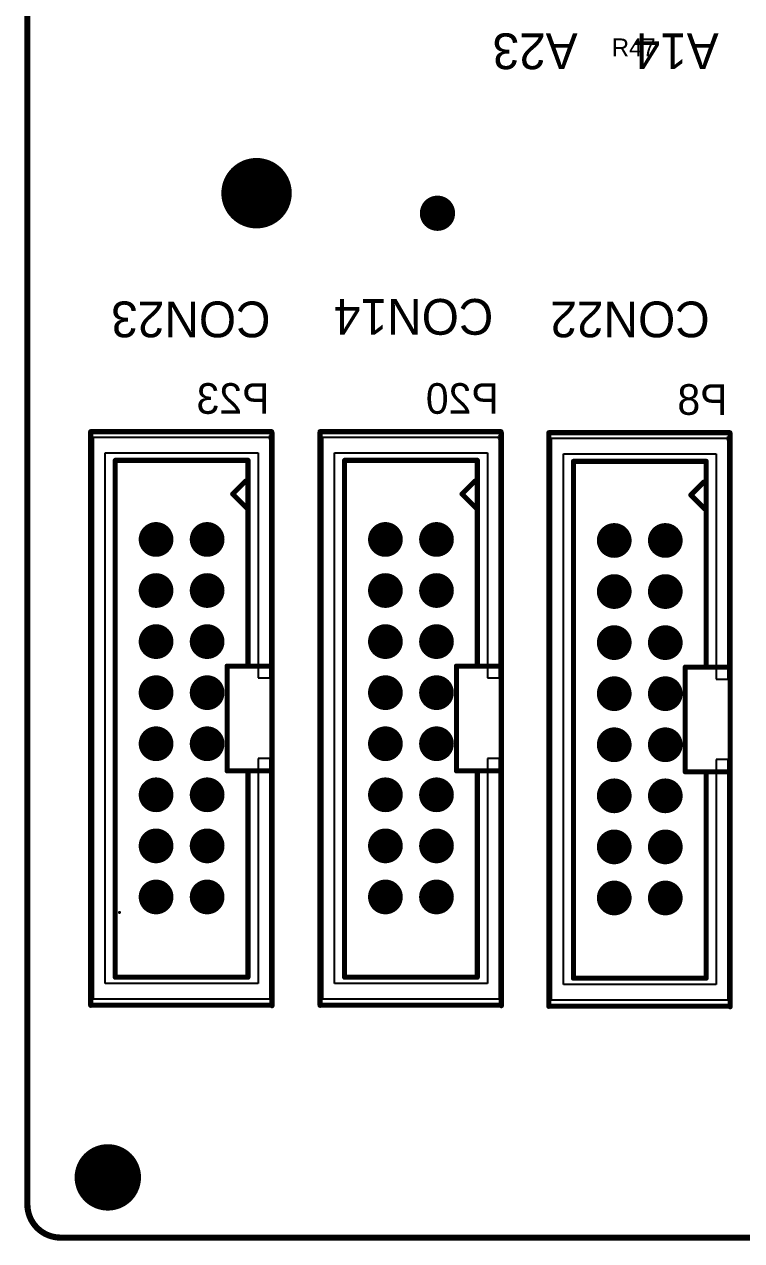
# Model space of a CAD drawing. Extents: x 11.69 to 17.18, y 4.05 to 12.26.
# Drawn here: x 11.685 to 13.09, y 4.055 to 6.437 of the extents above; entities that cross this region are included whole.
import ezdxf

# ---------------------------------------------------------------- set-up
doc = ezdxf.new("R2010")
doc.units = 0
doc.layers.get('0').update_dxf_attribs({"linetype": 'CONTINUOUS'})
for name, color, linetype in [('BOTTOMLAYER', 5, 'CONTINUOUS'), ('BOTTOMOVERLAY', 54, 'CONTINUOUS'), ('BOTTOMSOLDER', 6, 'CONTINUOUS'), ('MECHANICAL1', 6, 'CONTINUOUS'), ('MECHANICAL10', 56, 'CONTINUOUS'), ('MECHANICAL15', 56, 'CONTINUOUS'), ('MECHANICAL2', 216, 'CONTINUOUS'), ('MECHANICAL4', 56, 'CONTINUOUS'), ('MECHANICAL6', 56, 'CONTINUOUS'), ('MECHANICAL8', 56, 'CONTINUOUS'), ('MECHANICAL9', 56, 'CONTINUOUS'), ('MULTILAYER', 9, 'CONTINUOUS'), ('TOPLAYER', 1, 'CONTINUOUS'), ('TOPSOLDER', 216, 'CONTINUOUS')]:
    doc.layers.add(name, color=color, linetype=linetype)

# ---------------------------------------------------------------- blocks, each defined once
blk = doc.blocks.new('IDC_TH_16P_P2_54_C3406_B_8')
at = {"layer": 'BOTTOMLAYER', "const_width": 0.03}
for points in [[(-0.365, 0.05, 1), (-0.335, 0.05, 1)], [(-0.265, 0.05, 1), (-0.235, 0.05, 1)], [(-0.165, 0.05, 1), (-0.135, 0.05, 1)], [(-0.065, 0.05, 1), (-0.035, 0.05, 1)], [(0.035, 0.05, 1), (0.065, 0.05, 1)], [(0.135, 0.05, 1), (0.165, 0.05, 1)], [(0.235, 0.05, 1), (0.265, 0.05, 1)], [(0.335, 0.05, 1), (0.365, 0.05, 1)], [(-0.365, -0.05, 1), (-0.335, -0.05, 1)], [(-0.265, -0.05, 1), (-0.235, -0.05, 1)], [(-0.165, -0.05, 1), (-0.135, -0.05, 1)], [(-0.065, -0.05, 1), (-0.035, -0.05, 1)], [(0.035, -0.05, 1), (0.065, -0.05, 1)], [(0.135, -0.05, 1), (0.165, -0.05, 1)], [(0.235, -0.05, 1), (0.265, -0.05, 1)], [(0.335, -0.05, 1), (0.365, -0.05, 1)]]:
    blk.add_lwpolyline(points, format="xyb", close=True, dxfattribs=at)
at = {"layer": 'BOTTOMOVERLAY', "const_width": 0.01}
for points in [[(-0.561, -0.178), (-0.561, 0.17633)], [(0.56299, 0.177), (-0.5589, 0.177)], [(-0.102, 0.091), (-0.102, 0.176)], [(0.103, 0.176), (0.104, 0.177)], [(0.103, 0.089), (0.103, 0.176)], [(0.562, -0.178), (0.562, 0.17633)], [(-0.103, 0.13), (-0.505, 0.13)], [(-0.505, -0.12966), (-0.505, 0.129)], [(-0.439, 0.1), (-0.464, 0.125)], [(-0.439, 0.1), (-0.412, 0.127)], [(-0.412, 0.127), (-0.412, 0.128)], [(-0.102, 0.129), (-0.103, 0.13)], [(0.104, 0.13), (0.104, 0.131)], [(0.507, 0.13), (0.104, 0.13)], [(0.507, -0.12966), (0.507, 0.129)], [(0.103, 0.089), (-0.102, 0.089)], [(0.50709, -0.13), (-0.50466, -0.13)], [(0.5622, -0.178), (-0.5599, -0.178)]]:
    blk.add_lwpolyline(points, dxfattribs=at)
at = {"layer": 'BOTTOMOVERLAY', "const_width": 0.005}
for points in [[(-0.5635, 0.17633, 1), (-0.5585, 0.17633, 1)], [(-0.5614, 0.177, 1), (-0.5564, 0.177, 1)], [(-0.1045, 0.176, 1), (-0.0995, 0.176, 1)], [(0.1005, 0.176, 1), (0.1055, 0.176, 1)], [(0.1005, 0.176, 1), (0.1055, 0.176, 1)], [(0.1015, 0.177, 1), (0.1065, 0.177, 1)], [(0.5595, 0.17633, 1), (0.5645, 0.17633, 1)], [(0.56049, 0.177, 1), (0.56549, 0.177, 1)], [(-0.5075, 0.13, 1), (-0.5025, 0.13, 1)], [(-0.5075, 0.129, 1), (-0.5025, 0.129, 1)], [(-0.4665, 0.125, 1), (-0.4615, 0.125, 1)], [(-0.4145, 0.128, 1), (-0.4095, 0.128, 1)], [(-0.4145, 0.127, 1), (-0.4095, 0.127, 1)], [(-0.4145, 0.127, 1), (-0.4095, 0.127, 1)], [(-0.1055, 0.13, 1), (-0.1005, 0.13, 1)], [(-0.1055, 0.13, 1), (-0.1005, 0.13, 1)], [(-0.1045, 0.129, 1), (-0.0995, 0.129, 1)], [(0.1015, 0.131, 1), (0.1065, 0.131, 1)], [(0.1015, 0.13, 1), (0.1065, 0.13, 1)], [(0.1015, 0.13, 1), (0.1065, 0.13, 1)], [(0.5045, 0.13, 1), (0.5095, 0.13, 1)], [(0.5045, 0.129, 1), (0.5095, 0.129, 1)], [(-0.4415, 0.1, 1), (-0.4365, 0.1, 1)], [(-0.4415, 0.1, 1), (-0.4365, 0.1, 1)], [(-0.1045, 0.091, 1), (-0.0995, 0.091, 1)], [(-0.1045, 0.089, 1), (-0.0995, 0.089, 1)], [(0.1005, 0.089, 1), (0.1055, 0.089, 1)], [(0.1005, 0.089, 1), (0.1055, 0.089, 1)], [(-0.5075, -0.12966, 1), (-0.5025, -0.12966, 1)], [(-0.50716, -0.13, 1), (-0.50216, -0.13, 1)], [(0.5045, -0.12966, 1), (0.5095, -0.12966, 1)], [(0.50459, -0.13, 1), (0.50959, -0.13, 1)], [(-0.5635, -0.178, 1), (-0.5585, -0.178, 1)], [(-0.5624, -0.178, 1), (-0.5574, -0.178, 1)], [(0.5595, -0.178, 1), (0.5645, -0.178, 1)], [(0.5597, -0.178, 1), (0.5647, -0.178, 1)]]:
    blk.add_lwpolyline(points, format="xyb", close=True, dxfattribs=at)
at = {"layer": 'BOTTOMSOLDER', "const_width": 0.034}
for points in [[(-0.367, 0.05, 1), (-0.333, 0.05, 1)], [(-0.267, 0.05, 1), (-0.233, 0.05, 1)], [(-0.167, 0.05, 1), (-0.133, 0.05, 1)], [(-0.067, 0.05, 1), (-0.033, 0.05, 1)], [(0.033, 0.05, 1), (0.067, 0.05, 1)], [(0.133, 0.05, 1), (0.167, 0.05, 1)], [(0.233, 0.05, 1), (0.267, 0.05, 1)], [(0.333, 0.05, 1), (0.367, 0.05, 1)], [(-0.367, -0.05, 1), (-0.333, -0.05, 1)], [(-0.267, -0.05, 1), (-0.233, -0.05, 1)], [(-0.167, -0.05, 1), (-0.133, -0.05, 1)], [(-0.067, -0.05, 1), (-0.033, -0.05, 1)], [(0.033, -0.05, 1), (0.067, -0.05, 1)], [(0.133, -0.05, 1), (0.167, -0.05, 1)], [(0.233, -0.05, 1), (0.267, -0.05, 1)], [(0.333, -0.05, 1), (0.367, -0.05, 1)]]:
    blk.add_lwpolyline(points, format="xyb", close=True, dxfattribs=at)
at = {"layer": 'MECHANICAL2'}
for p, q in [((-0.07874, 0.173228), (-0.549605, 0.173228)), ((-0.549605, 0.173228), (-0.549605, -0.173228)), ((-0.07874, 0.149606), (-0.07874, 0.173228)), ((0.549605, 0.173228), (0.07874, 0.173228)), ((0.07874, 0.173228), (0.07874, 0.149606)), ((0.549605, -0.173228), (0.549605, 0.173228)), ((-0.519685, -0.149606), (-0.519685, 0.149606)), ((-0.519685, 0.149606), (-0.07874, 0.149606)), ((0.07874, 0.149606), (0.519685, 0.149606)), ((0.519685, 0.149606), (0.519685, -0.149606)), ((-0.439, 0.1), (-0.465, 0.13)), ((-0.465, 0.13), (-0.412, 0.13)), ((-0.412, 0.13), (-0.439, 0.1)), ((0.519685, -0.149606), (-0.519685, -0.149606)), ((-0.549605, -0.173228), (0.549605, -0.173228))]:
    blk.add_line(p, q, dxfattribs=at)
at = {"layer": 'MECHANICAL6', "const_width": 0.002}
for points in [[(0.549607, 0.173229), (-0.549606, 0.173229)], [(-0.549606, -0.173228), (-0.549606, 0.173229)], [(0.549607, -0.173228), (0.549607, 0.173229)], [(0.549607, -0.173228), (-0.549606, -0.173228)]]:
    blk.add_lwpolyline(points, dxfattribs=at)
at = {"layer": 'MECHANICAL6', "const_width": 0.001}
for points in [[(-0.550106, 0.173229, 1), (-0.549106, 0.173229, 1)], [(-0.550106, 0.173229, 1), (-0.549106, 0.173229, 1)], [(0.549107, 0.173229, 1), (0.550107, 0.173229, 1)], [(0.549107, 0.173229, 1), (0.550107, 0.173229, 1)], [(-0.550106, -0.173228, 1), (-0.549106, -0.173228, 1)], [(-0.550106, -0.173228, 1), (-0.549106, -0.173228, 1)], [(0.549107, -0.173228, 1), (0.550107, -0.173228, 1)], [(0.549107, -0.173228, 1), (0.550107, -0.173228, 1)]]:
    blk.add_lwpolyline(points, format="xyb", close=True, dxfattribs=at)
at = {"layer": 'MECHANICAL8'}
for p, q in [((-0.551417, 0.175037), (-0.552165, 0.17323)), ((-0.552165, 0.17323), (-0.552165, 0.17323)), ((-0.552165, 0.17323), (-0.551417, 0.171423)), ((-0.54961, 0.175786), (-0.551417, 0.175037)), ((-0.551417, 0.171423), (-0.54961, 0.170675)), ((-0.547803, 0.175037), (-0.54961, 0.175786)), ((-0.54961, 0.170675), (-0.547803, 0.171423)), ((-0.547054, 0.17323), (-0.547803, 0.175037)), ((-0.547803, 0.171423), (-0.547054, 0.17323)), ((-0.547054, 0.17323), (-0.547054, 0.17323))]:
    blk.add_line(p, q, dxfattribs=at)
at = {"layer": 'MECHANICAL9'}
for p, q in [((-0.362598, 0.062598), (-0.362598, 0.037402)), ((-0.337402, 0.062598), (-0.362598, 0.062598)), ((-0.337402, 0.037402), (-0.337402, 0.062598)), ((-0.262598, 0.062598), (-0.262598, 0.037402)), ((-0.237402, 0.062598), (-0.262598, 0.062598)), ((-0.237402, 0.037402), (-0.237402, 0.062598)), ((-0.162598, 0.062598), (-0.162598, 0.037402)), ((-0.137402, 0.062598), (-0.162598, 0.062598)), ((-0.137402, 0.037402), (-0.137402, 0.062598)), ((-0.062598, 0.062598), (-0.062598, 0.037402)), ((-0.037402, 0.062598), (-0.062598, 0.062598)), ((-0.037402, 0.037402), (-0.037402, 0.062598)), ((0.037402, 0.062598), (0.037402, 0.037402)), ((0.062598, 0.062598), (0.037402, 0.062598)), ((0.062598, 0.037402), (0.062598, 0.062598)), ((0.137402, 0.062598), (0.137402, 0.037402)), ((0.162598, 0.062598), (0.137402, 0.062598)), ((0.162598, 0.037402), (0.162598, 0.062598)), ((0.237402, 0.062598), (0.237402, 0.037402)), ((0.262598, 0.062598), (0.237402, 0.062598)), ((0.262598, 0.037402), (0.262598, 0.062598)), ((0.337402, 0.062598), (0.337402, 0.037402)), ((0.362598, 0.062598), (0.337402, 0.062598)), ((0.362598, 0.037402), (0.362598, 0.062598)), ((-0.362598, 0.037402), (-0.337402, 0.037402)), ((-0.262598, 0.037402), (-0.237402, 0.037402)), ((-0.162598, 0.037402), (-0.137402, 0.037402)), ((-0.062598, 0.037402), (-0.037402, 0.037402)), ((0.037402, 0.037402), (0.062598, 0.037402)), ((0.137402, 0.037402), (0.162598, 0.037402)), ((0.237402, 0.037402), (0.262598, 0.037402)), ((0.337402, 0.037402), (0.362598, 0.037402)), ((-0.362598, -0.037402), (-0.362598, -0.062598)), ((-0.337402, -0.037402), (-0.362598, -0.037402)), ((-0.337402, -0.062598), (-0.337402, -0.037402)), ((-0.262598, -0.037402), (-0.262598, -0.062598)), ((-0.237402, -0.037402), (-0.262598, -0.037402)), ((-0.237402, -0.062598), (-0.237402, -0.037402)), ((-0.162598, -0.037402), (-0.162598, -0.062598)), ((-0.137402, -0.037402), (-0.162598, -0.037402)), ((-0.137402, -0.062598), (-0.137402, -0.037402)), ((-0.062598, -0.037402), (-0.062598, -0.062598)), ((-0.037402, -0.037402), (-0.062598, -0.037402)), ((-0.037402, -0.062598), (-0.037402, -0.037402)), ((0.037402, -0.037402), (0.037402, -0.062598)), ((0.062598, -0.037402), (0.037402, -0.037402)), ((0.062598, -0.062598), (0.062598, -0.037402)), ((0.137402, -0.037402), (0.137402, -0.062598)), ((0.162598, -0.037402), (0.137402, -0.037402)), ((0.162598, -0.062598), (0.162598, -0.037402)), ((0.237402, -0.037402), (0.237402, -0.062598)), ((0.262598, -0.037402), (0.237402, -0.037402)), ((0.262598, -0.062598), (0.262598, -0.037402)), ((0.337402, -0.037402), (0.337402, -0.062598)), ((0.362598, -0.037402), (0.337402, -0.037402)), ((0.362598, -0.062598), (0.362598, -0.037402)), ((-0.362598, -0.062598), (-0.337402, -0.062598)), ((-0.262598, -0.062598), (-0.237402, -0.062598)), ((-0.162598, -0.062598), (-0.137402, -0.062598)), ((-0.062598, -0.062598), (-0.037402, -0.062598)), ((0.037402, -0.062598), (0.062598, -0.062598)), ((0.137402, -0.062598), (0.162598, -0.062598)), ((0.237402, -0.062598), (0.262598, -0.062598)), ((0.337402, -0.062598), (0.362598, -0.062598))]:
    blk.add_line(p, q, dxfattribs=at)
at = {"layer": 'MULTILAYER', "const_width": 0.03}
for points in [[(-0.365, 0.05, 1), (-0.335, 0.05, 1)], [(-0.265, 0.05, 1), (-0.235, 0.05, 1)], [(-0.165, 0.05, 1), (-0.135, 0.05, 1)], [(-0.065, 0.05, 1), (-0.035, 0.05, 1)], [(0.035, 0.05, 1), (0.065, 0.05, 1)], [(0.135, 0.05, 1), (0.165, 0.05, 1)], [(0.235, 0.05, 1), (0.265, 0.05, 1)], [(0.335, 0.05, 1), (0.365, 0.05, 1)], [(-0.365, -0.05, 1), (-0.335, -0.05, 1)], [(-0.265, -0.05, 1), (-0.235, -0.05, 1)], [(-0.165, -0.05, 1), (-0.135, -0.05, 1)], [(-0.065, -0.05, 1), (-0.035, -0.05, 1)], [(0.035, -0.05, 1), (0.065, -0.05, 1)], [(0.135, -0.05, 1), (0.165, -0.05, 1)], [(0.235, -0.05, 1), (0.265, -0.05, 1)], [(0.335, -0.05, 1), (0.365, -0.05, 1)]]:
    blk.add_lwpolyline(points, format="xyb", close=True, dxfattribs=at)
at = {"layer": 'TOPLAYER', "const_width": 0.03}
for points in [[(-0.365, 0.05, 1), (-0.335, 0.05, 1)], [(-0.265, 0.05, 1), (-0.235, 0.05, 1)], [(-0.165, 0.05, 1), (-0.135, 0.05, 1)], [(-0.065, 0.05, 1), (-0.035, 0.05, 1)], [(0.035, 0.05, 1), (0.065, 0.05, 1)], [(0.135, 0.05, 1), (0.165, 0.05, 1)], [(0.235, 0.05, 1), (0.265, 0.05, 1)], [(0.335, 0.05, 1), (0.365, 0.05, 1)], [(-0.365, -0.05, 1), (-0.335, -0.05, 1)], [(-0.265, -0.05, 1), (-0.235, -0.05, 1)], [(-0.165, -0.05, 1), (-0.135, -0.05, 1)], [(-0.065, -0.05, 1), (-0.035, -0.05, 1)], [(0.035, -0.05, 1), (0.065, -0.05, 1)], [(0.135, -0.05, 1), (0.165, -0.05, 1)], [(0.235, -0.05, 1), (0.265, -0.05, 1)], [(0.335, -0.05, 1), (0.365, -0.05, 1)]]:
    blk.add_lwpolyline(points, format="xyb", close=True, dxfattribs=at)
at = {"layer": 'TOPSOLDER', "const_width": 0.034}
for points in [[(-0.367, 0.05, 1), (-0.333, 0.05, 1)], [(-0.267, 0.05, 1), (-0.233, 0.05, 1)], [(-0.167, 0.05, 1), (-0.133, 0.05, 1)], [(-0.067, 0.05, 1), (-0.033, 0.05, 1)], [(0.033, 0.05, 1), (0.067, 0.05, 1)], [(0.133, 0.05, 1), (0.167, 0.05, 1)], [(0.233, 0.05, 1), (0.267, 0.05, 1)], [(0.333, 0.05, 1), (0.367, 0.05, 1)], [(-0.367, -0.05, 1), (-0.333, -0.05, 1)], [(-0.267, -0.05, 1), (-0.233, -0.05, 1)], [(-0.167, -0.05, 1), (-0.133, -0.05, 1)], [(-0.067, -0.05, 1), (-0.033, -0.05, 1)], [(0.033, -0.05, 1), (0.067, -0.05, 1)], [(0.133, -0.05, 1), (0.167, -0.05, 1)], [(0.233, -0.05, 1), (0.267, -0.05, 1)], [(0.333, -0.05, 1), (0.367, -0.05, 1)]]:
    blk.add_lwpolyline(points, format="xyb", close=True, dxfattribs=at)
blk = doc.blocks.new('IDC_TH_16P_P2_54_C3406_B19')
at = {"layer": 'BOTTOMLAYER', "const_width": 0.03}
for points in [[(-0.365, 0.05, 1), (-0.335, 0.05, 1)], [(-0.265, 0.05, 1), (-0.235, 0.05, 1)], [(-0.165, 0.05, 1), (-0.135, 0.05, 1)], [(-0.065, 0.05, 1), (-0.035, 0.05, 1)], [(0.035, 0.05, 1), (0.065, 0.05, 1)], [(0.135, 0.05, 1), (0.165, 0.05, 1)], [(0.235, 0.05, 1), (0.265, 0.05, 1)], [(0.335, 0.05, 1), (0.365, 0.05, 1)], [(-0.365, -0.05, 1), (-0.335, -0.05, 1)], [(-0.265, -0.05, 1), (-0.235, -0.05, 1)], [(-0.165, -0.05, 1), (-0.135, -0.05, 1)], [(-0.065, -0.05, 1), (-0.035, -0.05, 1)], [(0.035, -0.05, 1), (0.065, -0.05, 1)], [(0.135, -0.05, 1), (0.165, -0.05, 1)], [(0.235, -0.05, 1), (0.265, -0.05, 1)], [(0.335, -0.05, 1), (0.365, -0.05, 1)]]:
    blk.add_lwpolyline(points, format="xyb", close=True, dxfattribs=at)
at = {"layer": 'BOTTOMOVERLAY', "const_width": 0.01}
for points in [[(-0.561, -0.178), (-0.561, 0.17633)], [(0.56299, 0.177), (-0.5589, 0.177)], [(-0.102, 0.091), (-0.102, 0.176)], [(0.103, 0.176), (0.104, 0.177)], [(0.103, 0.089), (0.103, 0.176)], [(0.562, -0.178), (0.562, 0.17633)], [(-0.103, 0.13), (-0.505, 0.13)], [(-0.505, -0.12966), (-0.505, 0.129)], [(-0.439, 0.1), (-0.464, 0.125)], [(-0.439, 0.1), (-0.412, 0.127)], [(-0.412, 0.127), (-0.412, 0.128)], [(-0.102, 0.129), (-0.103, 0.13)], [(0.104, 0.13), (0.104, 0.131)], [(0.507, 0.13), (0.104, 0.13)], [(0.507, -0.12966), (0.507, 0.129)], [(0.103, 0.089), (-0.102, 0.089)], [(0.50709, -0.13), (-0.50466, -0.13)], [(0.5622, -0.178), (-0.5599, -0.178)]]:
    blk.add_lwpolyline(points, dxfattribs=at)
at = {"layer": 'BOTTOMOVERLAY', "const_width": 0.005}
for points in [[(-0.5635, 0.17633, 1), (-0.5585, 0.17633, 1)], [(-0.5614, 0.177, 1), (-0.5564, 0.177, 1)], [(-0.1045, 0.176, 1), (-0.0995, 0.176, 1)], [(0.1005, 0.176, 1), (0.1055, 0.176, 1)], [(0.1005, 0.176, 1), (0.1055, 0.176, 1)], [(0.1015, 0.177, 1), (0.1065, 0.177, 1)], [(0.5595, 0.17633, 1), (0.5645, 0.17633, 1)], [(0.56049, 0.177, 1), (0.56549, 0.177, 1)], [(-0.5075, 0.13, 1), (-0.5025, 0.13, 1)], [(-0.5075, 0.129, 1), (-0.5025, 0.129, 1)], [(-0.4665, 0.125, 1), (-0.4615, 0.125, 1)], [(-0.4145, 0.128, 1), (-0.4095, 0.128, 1)], [(-0.4145, 0.127, 1), (-0.4095, 0.127, 1)], [(-0.4145, 0.127, 1), (-0.4095, 0.127, 1)], [(-0.1055, 0.13, 1), (-0.1005, 0.13, 1)], [(-0.1055, 0.13, 1), (-0.1005, 0.13, 1)], [(-0.1045, 0.129, 1), (-0.0995, 0.129, 1)], [(0.1015, 0.131, 1), (0.1065, 0.131, 1)], [(0.1015, 0.13, 1), (0.1065, 0.13, 1)], [(0.1015, 0.13, 1), (0.1065, 0.13, 1)], [(0.5045, 0.13, 1), (0.5095, 0.13, 1)], [(0.5045, 0.129, 1), (0.5095, 0.129, 1)], [(-0.4415, 0.1, 1), (-0.4365, 0.1, 1)], [(-0.4415, 0.1, 1), (-0.4365, 0.1, 1)], [(-0.1045, 0.091, 1), (-0.0995, 0.091, 1)], [(-0.1045, 0.089, 1), (-0.0995, 0.089, 1)], [(0.1005, 0.089, 1), (0.1055, 0.089, 1)], [(0.1005, 0.089, 1), (0.1055, 0.089, 1)], [(-0.5075, -0.12966, 1), (-0.5025, -0.12966, 1)], [(-0.50716, -0.13, 1), (-0.50216, -0.13, 1)], [(0.5045, -0.12966, 1), (0.5095, -0.12966, 1)], [(0.50459, -0.13, 1), (0.50959, -0.13, 1)], [(-0.5635, -0.178, 1), (-0.5585, -0.178, 1)], [(-0.5624, -0.178, 1), (-0.5574, -0.178, 1)], [(0.5595, -0.178, 1), (0.5645, -0.178, 1)], [(0.5597, -0.178, 1), (0.5647, -0.178, 1)]]:
    blk.add_lwpolyline(points, format="xyb", close=True, dxfattribs=at)
at = {"layer": 'BOTTOMSOLDER', "const_width": 0.034}
for points in [[(-0.367, 0.05, 1), (-0.333, 0.05, 1)], [(-0.267, 0.05, 1), (-0.233, 0.05, 1)], [(-0.167, 0.05, 1), (-0.133, 0.05, 1)], [(-0.067, 0.05, 1), (-0.033, 0.05, 1)], [(0.033, 0.05, 1), (0.067, 0.05, 1)], [(0.133, 0.05, 1), (0.167, 0.05, 1)], [(0.233, 0.05, 1), (0.267, 0.05, 1)], [(0.333, 0.05, 1), (0.367, 0.05, 1)], [(-0.367, -0.05, 1), (-0.333, -0.05, 1)], [(-0.267, -0.05, 1), (-0.233, -0.05, 1)], [(-0.167, -0.05, 1), (-0.133, -0.05, 1)], [(-0.067, -0.05, 1), (-0.033, -0.05, 1)], [(0.033, -0.05, 1), (0.067, -0.05, 1)], [(0.133, -0.05, 1), (0.167, -0.05, 1)], [(0.233, -0.05, 1), (0.267, -0.05, 1)], [(0.333, -0.05, 1), (0.367, -0.05, 1)]]:
    blk.add_lwpolyline(points, format="xyb", close=True, dxfattribs=at)
at = {"layer": 'MECHANICAL2'}
for p, q in [((-0.07874, 0.173228), (-0.549605, 0.173228)), ((-0.549605, 0.173228), (-0.549605, -0.173228)), ((-0.07874, 0.149606), (-0.07874, 0.173228)), ((0.549605, 0.173228), (0.07874, 0.173228)), ((0.07874, 0.173228), (0.07874, 0.149606)), ((0.549605, -0.173228), (0.549605, 0.173228)), ((-0.519685, -0.149606), (-0.519685, 0.149606)), ((-0.519685, 0.149606), (-0.07874, 0.149606)), ((0.07874, 0.149606), (0.519685, 0.149606)), ((0.519685, 0.149606), (0.519685, -0.149606)), ((-0.439, 0.1), (-0.465, 0.13)), ((-0.465, 0.13), (-0.412, 0.13)), ((-0.412, 0.13), (-0.439, 0.1)), ((0.519685, -0.149606), (-0.519685, -0.149606)), ((-0.549605, -0.173228), (0.549605, -0.173228))]:
    blk.add_line(p, q, dxfattribs=at)
at = {"layer": 'MECHANICAL6', "const_width": 0.002}
for points in [[(0.549607, 0.173229), (-0.549606, 0.173229)], [(-0.549606, -0.173228), (-0.549606, 0.173229)], [(0.549607, -0.173228), (0.549607, 0.173229)], [(0.549607, -0.173228), (-0.549606, -0.173228)]]:
    blk.add_lwpolyline(points, dxfattribs=at)
at = {"layer": 'MECHANICAL6', "const_width": 0.001}
for points in [[(-0.550106, 0.173229, 1), (-0.549106, 0.173229, 1)], [(-0.550106, 0.173229, 1), (-0.549106, 0.173229, 1)], [(0.549107, 0.173229, 1), (0.550107, 0.173229, 1)], [(0.549107, 0.173229, 1), (0.550107, 0.173229, 1)], [(-0.550106, -0.173228, 1), (-0.549106, -0.173228, 1)], [(-0.550106, -0.173228, 1), (-0.549106, -0.173228, 1)], [(0.549107, -0.173228, 1), (0.550107, -0.173228, 1)], [(0.549107, -0.173228, 1), (0.550107, -0.173228, 1)]]:
    blk.add_lwpolyline(points, format="xyb", close=True, dxfattribs=at)
at = {"layer": 'MECHANICAL8'}
for p, q in [((-0.551417, 0.175037), (-0.552165, 0.17323)), ((-0.552165, 0.17323), (-0.552165, 0.17323)), ((-0.552165, 0.17323), (-0.551417, 0.171423)), ((-0.54961, 0.175786), (-0.551417, 0.175037)), ((-0.551417, 0.171423), (-0.54961, 0.170675)), ((-0.547803, 0.175037), (-0.54961, 0.175786)), ((-0.54961, 0.170675), (-0.547803, 0.171423)), ((-0.547054, 0.17323), (-0.547803, 0.175037)), ((-0.547803, 0.171423), (-0.547054, 0.17323)), ((-0.547054, 0.17323), (-0.547054, 0.17323))]:
    blk.add_line(p, q, dxfattribs=at)
at = {"layer": 'MECHANICAL9'}
for p, q in [((-0.362598, 0.062598), (-0.362598, 0.037402)), ((-0.337402, 0.062598), (-0.362598, 0.062598)), ((-0.337402, 0.037402), (-0.337402, 0.062598)), ((-0.262598, 0.062598), (-0.262598, 0.037402)), ((-0.237402, 0.062598), (-0.262598, 0.062598)), ((-0.237402, 0.037402), (-0.237402, 0.062598)), ((-0.162598, 0.062598), (-0.162598, 0.037402)), ((-0.137402, 0.062598), (-0.162598, 0.062598)), ((-0.137402, 0.037402), (-0.137402, 0.062598)), ((-0.062598, 0.062598), (-0.062598, 0.037402)), ((-0.037402, 0.062598), (-0.062598, 0.062598)), ((-0.037402, 0.037402), (-0.037402, 0.062598)), ((0.037402, 0.062598), (0.037402, 0.037402)), ((0.062598, 0.062598), (0.037402, 0.062598)), ((0.062598, 0.037402), (0.062598, 0.062598)), ((0.137402, 0.062598), (0.137402, 0.037402)), ((0.162598, 0.062598), (0.137402, 0.062598)), ((0.162598, 0.037402), (0.162598, 0.062598)), ((0.237402, 0.062598), (0.237402, 0.037402)), ((0.262598, 0.062598), (0.237402, 0.062598)), ((0.262598, 0.037402), (0.262598, 0.062598)), ((0.337402, 0.062598), (0.337402, 0.037402)), ((0.362598, 0.062598), (0.337402, 0.062598)), ((0.362598, 0.037402), (0.362598, 0.062598)), ((-0.362598, 0.037402), (-0.337402, 0.037402)), ((-0.262598, 0.037402), (-0.237402, 0.037402)), ((-0.162598, 0.037402), (-0.137402, 0.037402)), ((-0.062598, 0.037402), (-0.037402, 0.037402)), ((0.037402, 0.037402), (0.062598, 0.037402)), ((0.137402, 0.037402), (0.162598, 0.037402)), ((0.237402, 0.037402), (0.262598, 0.037402)), ((0.337402, 0.037402), (0.362598, 0.037402)), ((-0.362598, -0.037402), (-0.362598, -0.062598)), ((-0.337402, -0.037402), (-0.362598, -0.037402)), ((-0.337402, -0.062598), (-0.337402, -0.037402)), ((-0.262598, -0.037402), (-0.262598, -0.062598)), ((-0.237402, -0.037402), (-0.262598, -0.037402)), ((-0.237402, -0.062598), (-0.237402, -0.037402)), ((-0.162598, -0.037402), (-0.162598, -0.062598)), ((-0.137402, -0.037402), (-0.162598, -0.037402)), ((-0.137402, -0.062598), (-0.137402, -0.037402)), ((-0.062598, -0.037402), (-0.062598, -0.062598)), ((-0.037402, -0.037402), (-0.062598, -0.037402)), ((-0.037402, -0.062598), (-0.037402, -0.037402)), ((0.037402, -0.037402), (0.037402, -0.062598)), ((0.062598, -0.037402), (0.037402, -0.037402)), ((0.062598, -0.062598), (0.062598, -0.037402)), ((0.137402, -0.037402), (0.137402, -0.062598)), ((0.162598, -0.037402), (0.137402, -0.037402)), ((0.162598, -0.062598), (0.162598, -0.037402)), ((0.237402, -0.037402), (0.237402, -0.062598)), ((0.262598, -0.037402), (0.237402, -0.037402)), ((0.262598, -0.062598), (0.262598, -0.037402)), ((0.337402, -0.037402), (0.337402, -0.062598)), ((0.362598, -0.037402), (0.337402, -0.037402)), ((0.362598, -0.062598), (0.362598, -0.037402)), ((-0.362598, -0.062598), (-0.337402, -0.062598)), ((-0.262598, -0.062598), (-0.237402, -0.062598)), ((-0.162598, -0.062598), (-0.137402, -0.062598)), ((-0.062598, -0.062598), (-0.037402, -0.062598)), ((0.037402, -0.062598), (0.062598, -0.062598)), ((0.137402, -0.062598), (0.162598, -0.062598)), ((0.237402, -0.062598), (0.262598, -0.062598)), ((0.337402, -0.062598), (0.362598, -0.062598))]:
    blk.add_line(p, q, dxfattribs=at)
at = {"layer": 'MULTILAYER', "const_width": 0.03}
for points in [[(-0.365, 0.05, 1), (-0.335, 0.05, 1)], [(-0.265, 0.05, 1), (-0.235, 0.05, 1)], [(-0.165, 0.05, 1), (-0.135, 0.05, 1)], [(-0.065, 0.05, 1), (-0.035, 0.05, 1)], [(0.035, 0.05, 1), (0.065, 0.05, 1)], [(0.135, 0.05, 1), (0.165, 0.05, 1)], [(0.235, 0.05, 1), (0.265, 0.05, 1)], [(0.335, 0.05, 1), (0.365, 0.05, 1)], [(-0.365, -0.05, 1), (-0.335, -0.05, 1)], [(-0.265, -0.05, 1), (-0.235, -0.05, 1)], [(-0.165, -0.05, 1), (-0.135, -0.05, 1)], [(-0.065, -0.05, 1), (-0.035, -0.05, 1)], [(0.035, -0.05, 1), (0.065, -0.05, 1)], [(0.135, -0.05, 1), (0.165, -0.05, 1)], [(0.235, -0.05, 1), (0.265, -0.05, 1)], [(0.335, -0.05, 1), (0.365, -0.05, 1)]]:
    blk.add_lwpolyline(points, format="xyb", close=True, dxfattribs=at)
at = {"layer": 'TOPLAYER', "const_width": 0.03}
for points in [[(-0.365, 0.05, 1), (-0.335, 0.05, 1)], [(-0.265, 0.05, 1), (-0.235, 0.05, 1)], [(-0.165, 0.05, 1), (-0.135, 0.05, 1)], [(-0.065, 0.05, 1), (-0.035, 0.05, 1)], [(0.035, 0.05, 1), (0.065, 0.05, 1)], [(0.135, 0.05, 1), (0.165, 0.05, 1)], [(0.235, 0.05, 1), (0.265, 0.05, 1)], [(0.335, 0.05, 1), (0.365, 0.05, 1)], [(-0.365, -0.05, 1), (-0.335, -0.05, 1)], [(-0.265, -0.05, 1), (-0.235, -0.05, 1)], [(-0.165, -0.05, 1), (-0.135, -0.05, 1)], [(-0.065, -0.05, 1), (-0.035, -0.05, 1)], [(0.035, -0.05, 1), (0.065, -0.05, 1)], [(0.135, -0.05, 1), (0.165, -0.05, 1)], [(0.235, -0.05, 1), (0.265, -0.05, 1)], [(0.335, -0.05, 1), (0.365, -0.05, 1)]]:
    blk.add_lwpolyline(points, format="xyb", close=True, dxfattribs=at)
at = {"layer": 'TOPSOLDER', "const_width": 0.034}
for points in [[(-0.367, 0.05, 1), (-0.333, 0.05, 1)], [(-0.267, 0.05, 1), (-0.233, 0.05, 1)], [(-0.167, 0.05, 1), (-0.133, 0.05, 1)], [(-0.067, 0.05, 1), (-0.033, 0.05, 1)], [(0.033, 0.05, 1), (0.067, 0.05, 1)], [(0.133, 0.05, 1), (0.167, 0.05, 1)], [(0.233, 0.05, 1), (0.267, 0.05, 1)], [(0.333, 0.05, 1), (0.367, 0.05, 1)], [(-0.367, -0.05, 1), (-0.333, -0.05, 1)], [(-0.267, -0.05, 1), (-0.233, -0.05, 1)], [(-0.167, -0.05, 1), (-0.133, -0.05, 1)], [(-0.067, -0.05, 1), (-0.033, -0.05, 1)], [(0.033, -0.05, 1), (0.067, -0.05, 1)], [(0.133, -0.05, 1), (0.167, -0.05, 1)], [(0.233, -0.05, 1), (0.267, -0.05, 1)], [(0.333, -0.05, 1), (0.367, -0.05, 1)]]:
    blk.add_lwpolyline(points, format="xyb", close=True, dxfattribs=at)
blk = doc.blocks.new('IDC_TH_16P_P2_54_C3406_B22')
at = {"layer": 'BOTTOMLAYER', "const_width": 0.03}
for points in [[(-0.365, 0.05, 1), (-0.335, 0.05, 1)], [(-0.265, 0.05, 1), (-0.235, 0.05, 1)], [(-0.165, 0.05, 1), (-0.135, 0.05, 1)], [(-0.065, 0.05, 1), (-0.035, 0.05, 1)], [(0.035, 0.05, 1), (0.065, 0.05, 1)], [(0.135, 0.05, 1), (0.165, 0.05, 1)], [(0.235, 0.05, 1), (0.265, 0.05, 1)], [(0.335, 0.05, 1), (0.365, 0.05, 1)], [(-0.365, -0.05, 1), (-0.335, -0.05, 1)], [(-0.265, -0.05, 1), (-0.235, -0.05, 1)], [(-0.165, -0.05, 1), (-0.135, -0.05, 1)], [(-0.065, -0.05, 1), (-0.035, -0.05, 1)], [(0.035, -0.05, 1), (0.065, -0.05, 1)], [(0.135, -0.05, 1), (0.165, -0.05, 1)], [(0.235, -0.05, 1), (0.265, -0.05, 1)], [(0.335, -0.05, 1), (0.365, -0.05, 1)]]:
    blk.add_lwpolyline(points, format="xyb", close=True, dxfattribs=at)
at = {"layer": 'BOTTOMOVERLAY', "const_width": 0.01}
for points in [[(-0.561, -0.178), (-0.561, 0.17633)], [(0.56299, 0.177), (-0.5589, 0.177)], [(-0.102, 0.091), (-0.102, 0.176)], [(0.103, 0.176), (0.104, 0.177)], [(0.103, 0.089), (0.103, 0.176)], [(0.562, -0.178), (0.562, 0.17633)], [(-0.103, 0.13), (-0.505, 0.13)], [(-0.505, -0.12966), (-0.505, 0.129)], [(-0.439, 0.1), (-0.464, 0.125)], [(-0.439, 0.1), (-0.412, 0.127)], [(-0.412, 0.127), (-0.412, 0.128)], [(-0.102, 0.129), (-0.103, 0.13)], [(0.104, 0.13), (0.104, 0.131)], [(0.507, 0.13), (0.104, 0.13)], [(0.507, -0.12966), (0.507, 0.129)], [(0.103, 0.089), (-0.102, 0.089)], [(0.50709, -0.13), (-0.50466, -0.13)], [(0.5622, -0.178), (-0.5599, -0.178)]]:
    blk.add_lwpolyline(points, dxfattribs=at)
at = {"layer": 'BOTTOMOVERLAY', "const_width": 0.005}
for points in [[(-0.5635, 0.17633, 1), (-0.5585, 0.17633, 1)], [(-0.5614, 0.177, 1), (-0.5564, 0.177, 1)], [(-0.1045, 0.176, 1), (-0.0995, 0.176, 1)], [(0.1005, 0.176, 1), (0.1055, 0.176, 1)], [(0.1005, 0.176, 1), (0.1055, 0.176, 1)], [(0.1015, 0.177, 1), (0.1065, 0.177, 1)], [(0.5595, 0.17633, 1), (0.5645, 0.17633, 1)], [(0.56049, 0.177, 1), (0.56549, 0.177, 1)], [(-0.5075, 0.13, 1), (-0.5025, 0.13, 1)], [(-0.5075, 0.129, 1), (-0.5025, 0.129, 1)], [(-0.4665, 0.125, 1), (-0.4615, 0.125, 1)], [(-0.4145, 0.128, 1), (-0.4095, 0.128, 1)], [(-0.4145, 0.127, 1), (-0.4095, 0.127, 1)], [(-0.4145, 0.127, 1), (-0.4095, 0.127, 1)], [(-0.1055, 0.13, 1), (-0.1005, 0.13, 1)], [(-0.1055, 0.13, 1), (-0.1005, 0.13, 1)], [(-0.1045, 0.129, 1), (-0.0995, 0.129, 1)], [(0.1015, 0.131, 1), (0.1065, 0.131, 1)], [(0.1015, 0.13, 1), (0.1065, 0.13, 1)], [(0.1015, 0.13, 1), (0.1065, 0.13, 1)], [(0.5045, 0.13, 1), (0.5095, 0.13, 1)], [(0.5045, 0.129, 1), (0.5095, 0.129, 1)], [(-0.4415, 0.1, 1), (-0.4365, 0.1, 1)], [(-0.4415, 0.1, 1), (-0.4365, 0.1, 1)], [(-0.1045, 0.091, 1), (-0.0995, 0.091, 1)], [(-0.1045, 0.089, 1), (-0.0995, 0.089, 1)], [(0.1005, 0.089, 1), (0.1055, 0.089, 1)], [(0.1005, 0.089, 1), (0.1055, 0.089, 1)], [(-0.5075, -0.12966, 1), (-0.5025, -0.12966, 1)], [(-0.50716, -0.13, 1), (-0.50216, -0.13, 1)], [(0.5045, -0.12966, 1), (0.5095, -0.12966, 1)], [(0.50459, -0.13, 1), (0.50959, -0.13, 1)], [(-0.5635, -0.178, 1), (-0.5585, -0.178, 1)], [(-0.5624, -0.178, 1), (-0.5574, -0.178, 1)], [(0.5595, -0.178, 1), (0.5645, -0.178, 1)], [(0.5597, -0.178, 1), (0.5647, -0.178, 1)]]:
    blk.add_lwpolyline(points, format="xyb", close=True, dxfattribs=at)
at = {"layer": 'BOTTOMSOLDER', "const_width": 0.034}
for points in [[(-0.367, 0.05, 1), (-0.333, 0.05, 1)], [(-0.267, 0.05, 1), (-0.233, 0.05, 1)], [(-0.167, 0.05, 1), (-0.133, 0.05, 1)], [(-0.067, 0.05, 1), (-0.033, 0.05, 1)], [(0.033, 0.05, 1), (0.067, 0.05, 1)], [(0.133, 0.05, 1), (0.167, 0.05, 1)], [(0.233, 0.05, 1), (0.267, 0.05, 1)], [(0.333, 0.05, 1), (0.367, 0.05, 1)], [(-0.367, -0.05, 1), (-0.333, -0.05, 1)], [(-0.267, -0.05, 1), (-0.233, -0.05, 1)], [(-0.167, -0.05, 1), (-0.133, -0.05, 1)], [(-0.067, -0.05, 1), (-0.033, -0.05, 1)], [(0.033, -0.05, 1), (0.067, -0.05, 1)], [(0.133, -0.05, 1), (0.167, -0.05, 1)], [(0.233, -0.05, 1), (0.267, -0.05, 1)], [(0.333, -0.05, 1), (0.367, -0.05, 1)]]:
    blk.add_lwpolyline(points, format="xyb", close=True, dxfattribs=at)
at = {"layer": 'MECHANICAL2'}
for p, q in [((-0.07874, 0.173228), (-0.549605, 0.173228)), ((-0.549605, 0.173228), (-0.549605, -0.173228)), ((-0.07874, 0.149606), (-0.07874, 0.173228)), ((0.549605, 0.173228), (0.07874, 0.173228)), ((0.07874, 0.173228), (0.07874, 0.149606)), ((0.549605, -0.173228), (0.549605, 0.173228)), ((-0.519685, -0.149606), (-0.519685, 0.149606)), ((-0.519685, 0.149606), (-0.07874, 0.149606)), ((0.07874, 0.149606), (0.519685, 0.149606)), ((0.519685, 0.149606), (0.519685, -0.149606)), ((-0.439, 0.1), (-0.465, 0.13)), ((-0.465, 0.13), (-0.412, 0.13)), ((-0.412, 0.13), (-0.439, 0.1)), ((0.519685, -0.149606), (-0.519685, -0.149606)), ((-0.549605, -0.173228), (0.549605, -0.173228))]:
    blk.add_line(p, q, dxfattribs=at)
at = {"layer": 'MECHANICAL6', "const_width": 0.002}
for points in [[(0.549607, 0.173229), (-0.549606, 0.173229)], [(-0.549606, -0.173228), (-0.549606, 0.173229)], [(0.549607, -0.173228), (0.549607, 0.173229)], [(0.549607, -0.173228), (-0.549606, -0.173228)]]:
    blk.add_lwpolyline(points, dxfattribs=at)
at = {"layer": 'MECHANICAL6', "const_width": 0.001}
for points in [[(-0.550106, 0.173229, 1), (-0.549106, 0.173229, 1)], [(-0.550106, 0.173229, 1), (-0.549106, 0.173229, 1)], [(0.549107, 0.173229, 1), (0.550107, 0.173229, 1)], [(0.549107, 0.173229, 1), (0.550107, 0.173229, 1)], [(-0.550106, -0.173228, 1), (-0.549106, -0.173228, 1)], [(-0.550106, -0.173228, 1), (-0.549106, -0.173228, 1)], [(0.549107, -0.173228, 1), (0.550107, -0.173228, 1)], [(0.549107, -0.173228, 1), (0.550107, -0.173228, 1)]]:
    blk.add_lwpolyline(points, format="xyb", close=True, dxfattribs=at)
at = {"layer": 'MECHANICAL8'}
for p, q in [((-0.551417, 0.175037), (-0.552165, 0.17323)), ((-0.552165, 0.17323), (-0.552165, 0.17323)), ((-0.552165, 0.17323), (-0.551417, 0.171423)), ((-0.54961, 0.175786), (-0.551417, 0.175037)), ((-0.551417, 0.171423), (-0.54961, 0.170675)), ((-0.547803, 0.175037), (-0.54961, 0.175786)), ((-0.54961, 0.170675), (-0.547803, 0.171423)), ((-0.547054, 0.17323), (-0.547803, 0.175037)), ((-0.547803, 0.171423), (-0.547054, 0.17323)), ((-0.547054, 0.17323), (-0.547054, 0.17323))]:
    blk.add_line(p, q, dxfattribs=at)
at = {"layer": 'MECHANICAL9'}
for p, q in [((-0.362598, 0.062598), (-0.362598, 0.037402)), ((-0.337402, 0.062598), (-0.362598, 0.062598)), ((-0.337402, 0.037402), (-0.337402, 0.062598)), ((-0.262598, 0.062598), (-0.262598, 0.037402)), ((-0.237402, 0.062598), (-0.262598, 0.062598)), ((-0.237402, 0.037402), (-0.237402, 0.062598)), ((-0.162598, 0.062598), (-0.162598, 0.037402)), ((-0.137402, 0.062598), (-0.162598, 0.062598)), ((-0.137402, 0.037402), (-0.137402, 0.062598)), ((-0.062598, 0.062598), (-0.062598, 0.037402)), ((-0.037402, 0.062598), (-0.062598, 0.062598)), ((-0.037402, 0.037402), (-0.037402, 0.062598)), ((0.037402, 0.062598), (0.037402, 0.037402)), ((0.062598, 0.062598), (0.037402, 0.062598)), ((0.062598, 0.037402), (0.062598, 0.062598)), ((0.137402, 0.062598), (0.137402, 0.037402)), ((0.162598, 0.062598), (0.137402, 0.062598)), ((0.162598, 0.037402), (0.162598, 0.062598)), ((0.237402, 0.062598), (0.237402, 0.037402)), ((0.262598, 0.062598), (0.237402, 0.062598)), ((0.262598, 0.037402), (0.262598, 0.062598)), ((0.337402, 0.062598), (0.337402, 0.037402)), ((0.362598, 0.062598), (0.337402, 0.062598)), ((0.362598, 0.037402), (0.362598, 0.062598)), ((-0.362598, 0.037402), (-0.337402, 0.037402)), ((-0.262598, 0.037402), (-0.237402, 0.037402)), ((-0.162598, 0.037402), (-0.137402, 0.037402)), ((-0.062598, 0.037402), (-0.037402, 0.037402)), ((0.037402, 0.037402), (0.062598, 0.037402)), ((0.137402, 0.037402), (0.162598, 0.037402)), ((0.237402, 0.037402), (0.262598, 0.037402)), ((0.337402, 0.037402), (0.362598, 0.037402)), ((-0.362598, -0.037402), (-0.362598, -0.062598)), ((-0.337402, -0.037402), (-0.362598, -0.037402)), ((-0.337402, -0.062598), (-0.337402, -0.037402)), ((-0.262598, -0.037402), (-0.262598, -0.062598)), ((-0.237402, -0.037402), (-0.262598, -0.037402)), ((-0.237402, -0.062598), (-0.237402, -0.037402)), ((-0.162598, -0.037402), (-0.162598, -0.062598)), ((-0.137402, -0.037402), (-0.162598, -0.037402)), ((-0.137402, -0.062598), (-0.137402, -0.037402)), ((-0.062598, -0.037402), (-0.062598, -0.062598)), ((-0.037402, -0.037402), (-0.062598, -0.037402)), ((-0.037402, -0.062598), (-0.037402, -0.037402)), ((0.037402, -0.037402), (0.037402, -0.062598)), ((0.062598, -0.037402), (0.037402, -0.037402)), ((0.062598, -0.062598), (0.062598, -0.037402)), ((0.137402, -0.037402), (0.137402, -0.062598)), ((0.162598, -0.037402), (0.137402, -0.037402)), ((0.162598, -0.062598), (0.162598, -0.037402)), ((0.237402, -0.037402), (0.237402, -0.062598)), ((0.262598, -0.037402), (0.237402, -0.037402)), ((0.262598, -0.062598), (0.262598, -0.037402)), ((0.337402, -0.037402), (0.337402, -0.062598)), ((0.362598, -0.037402), (0.337402, -0.037402)), ((0.362598, -0.062598), (0.362598, -0.037402)), ((-0.362598, -0.062598), (-0.337402, -0.062598)), ((-0.262598, -0.062598), (-0.237402, -0.062598)), ((-0.162598, -0.062598), (-0.137402, -0.062598)), ((-0.062598, -0.062598), (-0.037402, -0.062598)), ((0.037402, -0.062598), (0.062598, -0.062598)), ((0.137402, -0.062598), (0.162598, -0.062598)), ((0.237402, -0.062598), (0.262598, -0.062598)), ((0.337402, -0.062598), (0.362598, -0.062598))]:
    blk.add_line(p, q, dxfattribs=at)
at = {"layer": 'MULTILAYER', "const_width": 0.03}
for points in [[(-0.365, 0.05, 1), (-0.335, 0.05, 1)], [(-0.265, 0.05, 1), (-0.235, 0.05, 1)], [(-0.165, 0.05, 1), (-0.135, 0.05, 1)], [(-0.065, 0.05, 1), (-0.035, 0.05, 1)], [(0.035, 0.05, 1), (0.065, 0.05, 1)], [(0.135, 0.05, 1), (0.165, 0.05, 1)], [(0.235, 0.05, 1), (0.265, 0.05, 1)], [(0.335, 0.05, 1), (0.365, 0.05, 1)], [(-0.365, -0.05, 1), (-0.335, -0.05, 1)], [(-0.265, -0.05, 1), (-0.235, -0.05, 1)], [(-0.165, -0.05, 1), (-0.135, -0.05, 1)], [(-0.065, -0.05, 1), (-0.035, -0.05, 1)], [(0.035, -0.05, 1), (0.065, -0.05, 1)], [(0.135, -0.05, 1), (0.165, -0.05, 1)], [(0.235, -0.05, 1), (0.265, -0.05, 1)], [(0.335, -0.05, 1), (0.365, -0.05, 1)]]:
    blk.add_lwpolyline(points, format="xyb", close=True, dxfattribs=at)
at = {"layer": 'TOPLAYER', "const_width": 0.03}
for points in [[(-0.365, 0.05, 1), (-0.335, 0.05, 1)], [(-0.265, 0.05, 1), (-0.235, 0.05, 1)], [(-0.165, 0.05, 1), (-0.135, 0.05, 1)], [(-0.065, 0.05, 1), (-0.035, 0.05, 1)], [(0.035, 0.05, 1), (0.065, 0.05, 1)], [(0.135, 0.05, 1), (0.165, 0.05, 1)], [(0.235, 0.05, 1), (0.265, 0.05, 1)], [(0.335, 0.05, 1), (0.365, 0.05, 1)], [(-0.365, -0.05, 1), (-0.335, -0.05, 1)], [(-0.265, -0.05, 1), (-0.235, -0.05, 1)], [(-0.165, -0.05, 1), (-0.135, -0.05, 1)], [(-0.065, -0.05, 1), (-0.035, -0.05, 1)], [(0.035, -0.05, 1), (0.065, -0.05, 1)], [(0.135, -0.05, 1), (0.165, -0.05, 1)], [(0.235, -0.05, 1), (0.265, -0.05, 1)], [(0.335, -0.05, 1), (0.365, -0.05, 1)]]:
    blk.add_lwpolyline(points, format="xyb", close=True, dxfattribs=at)
at = {"layer": 'TOPSOLDER', "const_width": 0.034}
for points in [[(-0.367, 0.05, 1), (-0.333, 0.05, 1)], [(-0.267, 0.05, 1), (-0.233, 0.05, 1)], [(-0.167, 0.05, 1), (-0.133, 0.05, 1)], [(-0.067, 0.05, 1), (-0.033, 0.05, 1)], [(0.033, 0.05, 1), (0.067, 0.05, 1)], [(0.133, 0.05, 1), (0.167, 0.05, 1)], [(0.233, 0.05, 1), (0.267, 0.05, 1)], [(0.333, 0.05, 1), (0.367, 0.05, 1)], [(-0.367, -0.05, 1), (-0.333, -0.05, 1)], [(-0.267, -0.05, 1), (-0.233, -0.05, 1)], [(-0.167, -0.05, 1), (-0.133, -0.05, 1)], [(-0.067, -0.05, 1), (-0.033, -0.05, 1)], [(0.033, -0.05, 1), (0.067, -0.05, 1)], [(0.133, -0.05, 1), (0.167, -0.05, 1)], [(0.233, -0.05, 1), (0.267, -0.05, 1)], [(0.333, -0.05, 1), (0.367, -0.05, 1)]]:
    blk.add_lwpolyline(points, format="xyb", close=True, dxfattribs=at)

msp = doc.modelspace()

# ---------------------------------------------------------------- linework, layer by layer
at = {"layer": 'BOTTOMLAYER'}
for points, const_width in [([(12.1073, 6.106, 1), (12.1722, 6.106, 1)], 0.065), ([(12.4788, 6.0667, 1), (12.5093, 6.0667, 1)], 0.0305)]:
    msp.add_lwpolyline(points, format="xyb", close=True, dxfattribs=dict(at, const_width=const_width))
at = {"layer": 'BOTTOMSOLDER'}
for points, const_width in [([(12.1053, 6.106, 1), (12.1742, 6.106, 1)], 0.069), ([(12.4768, 6.0667, 1), (12.5113, 6.0667, 1)], 0.0345)]:
    msp.add_lwpolyline(points, format="xyb", close=True, dxfattribs=dict(at, const_width=const_width))
at = {"layer": 'MECHANICAL1', "const_width": 0.012}
for points in [[(11.691, 4.126), (11.691, 12.185)], [(11.756, 4.061), (17.1058, 4.061)]]:
    msp.add_lwpolyline(points, dxfattribs=at)
at = {"layer": 'MECHANICAL1'}
for points, const_width in [([(11.8698, 4.6977, 1), (11.8728, 4.6977, 1)], 0.003), ([(11.688, 4.126, 1), (11.694, 4.126, 1)], 0.006), ([(11.688, 4.126, 1), (11.694, 4.126, 1)], 0.006), ([(11.753, 4.061, 1), (11.759, 4.061, 1)], 0.006), ([(11.753, 4.061, 1), (11.759, 4.061, 1)], 0.006)]:
    msp.add_lwpolyline(points, format="xyb", close=True, dxfattribs=dict(at, const_width=const_width))
at = {"layer": 'MECHANICAL1', "const_width": 0.012}
msp.add_lwpolyline([(11.756, 4.061, -0.414214), (11.691, 4.126)], format="xyb", dxfattribs=at)
at = {"layer": 'MECHANICAL4', "const_width": 0.065}
msp.add_lwpolyline([(11.816, 4.1789, 1), (11.881, 4.1789, 1)], format="xyb", close=True, dxfattribs=at)
at = {"layer": 'TOPLAYER'}
for points, const_width in [([(12.1073, 6.106, 1), (12.1722, 6.106, 1)], 0.065), ([(12.4788, 6.0667, 1), (12.5093, 6.0667, 1)], 0.0305)]:
    msp.add_lwpolyline(points, format="xyb", close=True, dxfattribs=dict(at, const_width=const_width))
at = {"layer": 'TOPSOLDER'}
for points, const_width in [([(12.1053, 6.106, 1), (12.1742, 6.106, 1)], 0.069), ([(12.4768, 6.0667, 1), (12.5113, 6.0667, 1)], 0.0345)]:
    msp.add_lwpolyline(points, format="xyb", close=True, dxfattribs=dict(at, const_width=const_width))

# ---------------------------------------------------------------- block references
at = {"rotation": 270}
for name, p in [('IDC_TH_16P_P2_54_C3406_B22', (11.993, 5.078)), ('IDC_TH_16P_P2_54_C3406_B19', (12.4421, 5.078)), ('IDC_TH_16P_P2_54_C3406_B_8', (12.8902, 5.076))]:
    msp.add_blockref(name, p, dxfattribs=at)

# ---------------------------------------------------------------- texts
at = {"layer": 'BOTTOMOVERLAY', "text_generation_flag": 2}
for s, p in [('P23', (12.165, 5.674)), ('P20', (12.614, 5.674)), ('P8', (13.062, 5.672))]:
    msp.add_text(s, height=0.06, rotation=360, dxfattribs=at).set_placement(p)
at = {"layer": 'MECHANICAL10'}
msp.add_text('R47', height=0.035, rotation=360, dxfattribs=at).set_placement((12.8355, 6.3739))
at = {"layer": 'MECHANICAL15'}
for s, p in [('A23', (12.7685, 6.4189)), ('A14', (13.0447, 6.4189)), ('CON23', (12.1672, 5.8939)), ('CON14', (12.6035, 5.8989)), ('CON22', (13.0272, 5.8939))]:
    msp.add_text(s, height=0.07, rotation=180, dxfattribs=at).set_placement(p)

doc.saveas('drawing.dxf')
